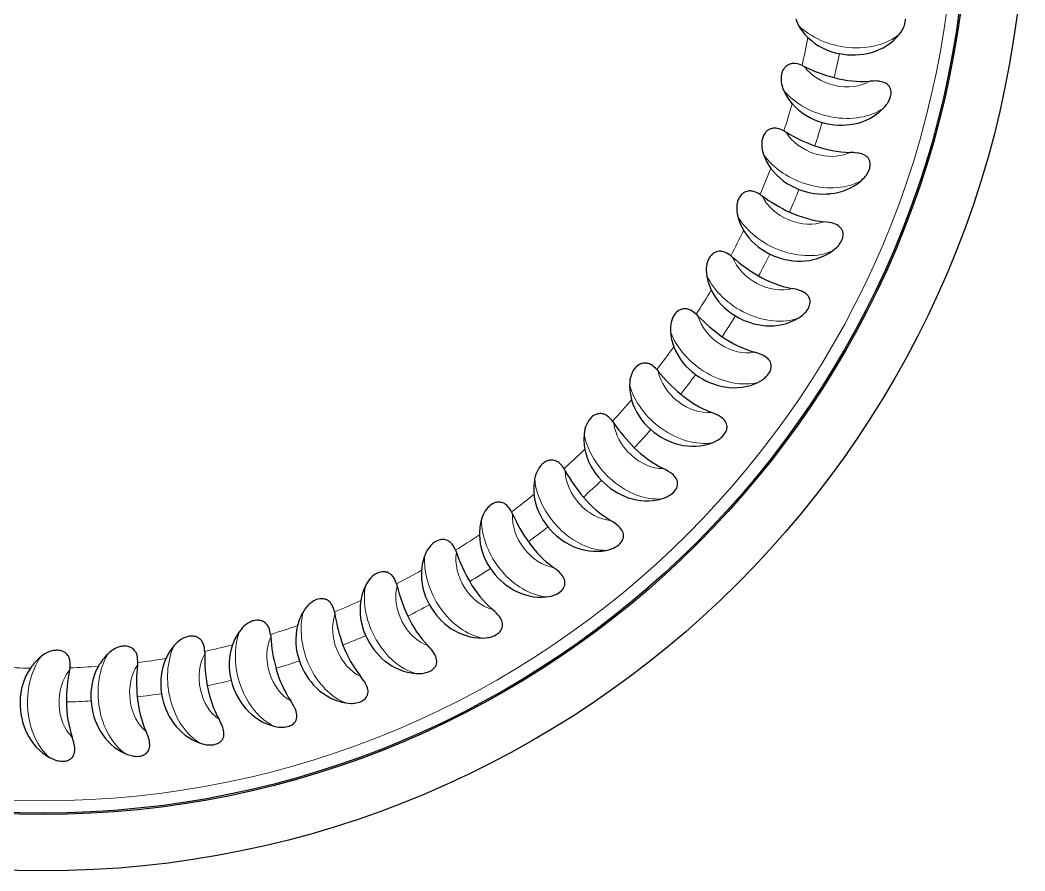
# Model space of a CAD drawing. Extents: x 0 to 297, y 0 to 550.
# Drawn here: x 142.34 to 178.37, y 479.18 to 509.71 of the extents above; entities that cross this region are included whole.
import ezdxf

# ---------------------------------------------------------------- set-up
doc = ezdxf.new("R2010")
doc.units = 0

msp = doc.modelspace()

# ---------------------------------------------------------------- linework, layer by layer
at = {"color": 7, "lineweight": 30, "ltscale": 0.002271}
for p, q in [((170.376, 508.079), (170.458, 508.041)), ((169.723, 505.731), (169.802, 505.686)), ((168.868, 503.45), (168.942, 503.398)), ((167.817, 501.251), (167.887, 501.193)), ((166.579, 499.153), (166.644, 499.089)), ((165.163, 497.17), (165.222, 497.101)), ((163.579, 495.319), (163.632, 495.245)), ((161.84, 493.612), (161.886, 493.534)), ((159.959, 492.064), (159.998, 491.982)), ((157.95, 490.685), (157.981, 490.6)), ((155.828, 489.487), (155.852, 489.399)), ((151.313, 487.666), (151.321, 487.576)), ((148.954, 487.058), (148.954, 486.967)), ((144.121, 486.468), (144.106, 486.379)), ((146.55, 486.658), (146.543, 486.567))]:
    msp.add_line(p, q, dxfattribs=at)
at = {"color": 7, "lineweight": 30, "ltscale": 0.00227}
msp.add_line((153.61, 488.478), (153.627, 488.389), dxfattribs=at)
at = {"color": 7, "lineweight": 30}
for points in [[(170.149, 509.753), (170.176, 509.675), (170.211, 509.595), (170.253, 509.514)], [(173.858, 509.195), (173.915, 509.268), (173.965, 509.346), (173.988, 509.387), (174.01, 509.428), (174.028, 509.47), (174.045, 509.513), (174.064, 509.571), (174.077, 509.631), (174.086, 509.691), (174.088, 509.736)], [(170.376, 508.079), (170.32, 508.101), (170.259, 508.121), (170.196, 508.137), (170.132, 508.147), (170.093, 508.149), (170.055, 508.149), (170.021, 508.146), (169.99, 508.141), (169.96, 508.134), (169.933, 508.126), (169.887, 508.107), (169.848, 508.085), (169.825, 508.07), (169.804, 508.053), (169.781, 508.032), (169.76, 508.011), (169.74, 507.986), (169.722, 507.961), (169.691, 507.91), (169.668, 507.858), (169.65, 507.804), (169.64, 507.768), (169.633, 507.732), (169.628, 507.693), (169.625, 507.654), (169.624, 507.576), (169.63, 507.498), (169.643, 507.419), (169.663, 507.339), (169.691, 507.256), (169.726, 507.172)], [(173.29, 506.54), (173.352, 506.608), (173.409, 506.681), (173.436, 506.719), (173.46, 506.759), (173.483, 506.799), (173.503, 506.84), (173.527, 506.897), (173.546, 506.955), (173.559, 507.014), (173.565, 507.059), (173.568, 507.103), (173.566, 507.147), (173.561, 507.19), (173.547, 507.243), (173.537, 507.268), (173.526, 507.292), (173.499, 507.336), (173.467, 507.374), (173.429, 507.408), (173.388, 507.436), (173.343, 507.46), (173.288, 507.481), (173.23, 507.497), (173.17, 507.509), (173.126, 507.514), (173.082, 507.518), (172.993, 507.522), (172.929, 507.521), (172.803, 507.515)], [(169.723, 505.731), (169.669, 505.758), (169.611, 505.784), (169.549, 505.805), (169.486, 505.82), (169.447, 505.826), (169.41, 505.829), (169.375, 505.829), (169.344, 505.827), (169.313, 505.823), (169.286, 505.817), (169.238, 505.802), (169.198, 505.784), (169.174, 505.77), (169.151, 505.756), (169.126, 505.737), (169.104, 505.717), (169.081, 505.695), (169.061, 505.671), (169.026, 505.623), (168.998, 505.573), (168.976, 505.521), (168.963, 505.486), (168.953, 505.45), (168.944, 505.412), (168.938, 505.374), (168.93, 505.296), (168.929, 505.218), (168.936, 505.138), (168.949, 505.056), (168.969, 504.971), (168.996, 504.884)], [(172.492, 503.944), (172.56, 504.007), (172.623, 504.074), (172.653, 504.11), (172.681, 504.148), (172.707, 504.186), (172.73, 504.225), (172.759, 504.279), (172.783, 504.336), (172.801, 504.393), (172.811, 504.437), (172.818, 504.481), (172.82, 504.525), (172.818, 504.568), (172.809, 504.622), (172.802, 504.648), (172.793, 504.673), (172.77, 504.719), (172.741, 504.76), (172.706, 504.797), (172.668, 504.829), (172.625, 504.856), (172.572, 504.882), (172.516, 504.903), (172.457, 504.92), (172.414, 504.929), (172.37, 504.937), (172.281, 504.948), (172.218, 504.953), (172.092, 504.958)], [(168.868, 503.45), (168.817, 503.481), (168.761, 503.512), (168.701, 503.538), (168.64, 503.559), (168.601, 503.568), (168.565, 503.574), (168.53, 503.577), (168.499, 503.578), (168.468, 503.576), (168.44, 503.573), (168.391, 503.562), (168.35, 503.548), (168.324, 503.536), (168.3, 503.524), (168.274, 503.507), (168.25, 503.49), (168.226, 503.469), (168.204, 503.448), (168.165, 503.403), (168.132, 503.355), (168.105, 503.305), (168.09, 503.271), (168.077, 503.237), (168.065, 503.2), (168.055, 503.162), (168.04, 503.085), (168.033, 503.007), (168.032, 502.927), (168.038, 502.844), (168.05, 502.758), (168.07, 502.669)], [(171.47, 501.428), (171.544, 501.484), (171.613, 501.546), (171.645, 501.58), (171.677, 501.614), (171.706, 501.65), (171.733, 501.687), (171.766, 501.739), (171.795, 501.793), (171.818, 501.849), (171.832, 501.891), (171.842, 501.935), (171.848, 501.978), (171.85, 502.021), (171.846, 502.076), (171.841, 502.102), (171.834, 502.128), (171.815, 502.176), (171.79, 502.219), (171.759, 502.259), (171.723, 502.294), (171.683, 502.325), (171.632, 502.356), (171.578, 502.381), (171.521, 502.403), (171.479, 502.416), (171.436, 502.428), (171.349, 502.447), (171.286, 502.457), (171.161, 502.473)], [(167.817, 501.251), (167.769, 501.287), (167.716, 501.322), (167.659, 501.354), (167.6, 501.38), (167.562, 501.392), (167.526, 501.402), (167.492, 501.408), (167.461, 501.411), (167.43, 501.412), (167.402, 501.411), (167.352, 501.405), (167.31, 501.394), (167.283, 501.385), (167.258, 501.374), (167.231, 501.36), (167.205, 501.345), (167.179, 501.327), (167.155, 501.307), (167.113, 501.266), (167.076, 501.221), (167.045, 501.174), (167.027, 501.142), (167.01, 501.108), (166.995, 501.072), (166.982, 501.036), (166.961, 500.96), (166.947, 500.884), (166.939, 500.804), (166.938, 500.721), (166.943, 500.634), (166.955, 500.543)], [(170.234, 499.01), (170.312, 499.06), (170.386, 499.116), (170.421, 499.146), (170.455, 499.178), (170.487, 499.211), (170.518, 499.245), (170.555, 499.294), (170.589, 499.345), (170.617, 499.399), (170.634, 499.44), (170.648, 499.483), (170.658, 499.525), (170.664, 499.568), (170.664, 499.623), (170.661, 499.65), (170.657, 499.676), (170.642, 499.725), (170.621, 499.771), (170.593, 499.813), (170.561, 499.851), (170.524, 499.885), (170.476, 499.92), (170.424, 499.951), (170.369, 499.977), (170.328, 499.994), (170.286, 500.01), (170.201, 500.036), (170.14, 500.052), (170.016, 500.079)], [(166.579, 499.153), (166.534, 499.193), (166.484, 499.232), (166.43, 499.269), (166.374, 499.3), (166.337, 499.316), (166.302, 499.328), (166.268, 499.337), (166.238, 499.343), (166.207, 499.347), (166.179, 499.349), (166.129, 499.346), (166.086, 499.339), (166.059, 499.333), (166.033, 499.324), (166.005, 499.313), (165.977, 499.299), (165.95, 499.283), (165.925, 499.266), (165.879, 499.229), (165.838, 499.187), (165.803, 499.143), (165.782, 499.112), (165.763, 499.08), (165.745, 499.046), (165.728, 499.011), (165.7, 498.937), (165.68, 498.862), (165.665, 498.784), (165.656, 498.701), (165.654, 498.614), (165.658, 498.523)], [(168.791, 496.71), (168.873, 496.753), (168.952, 496.802), (168.99, 496.829), (169.027, 496.858), (169.061, 496.888), (169.094, 496.919), (169.136, 496.964), (169.174, 497.013), (169.207, 497.064), (169.228, 497.103), (169.245, 497.144), (169.259, 497.186), (169.268, 497.228), (169.273, 497.283), (169.273, 497.31), (169.27, 497.336), (169.26, 497.386), (169.243, 497.434), (169.219, 497.478), (169.19, 497.519), (169.156, 497.556), (169.111, 497.595), (169.062, 497.63), (169.01, 497.661), (168.971, 497.682), (168.931, 497.701), (168.848, 497.734), (168.788, 497.755), (168.667, 497.793)], [(165.163, 497.17), (165.121, 497.214), (165.075, 497.258), (165.024, 497.299), (164.971, 497.334), (164.936, 497.354), (164.902, 497.369), (164.869, 497.381), (164.839, 497.39), (164.809, 497.396), (164.781, 497.4), (164.732, 497.402), (164.688, 497.399), (164.66, 497.395), (164.634, 497.388), (164.604, 497.379), (164.576, 497.369), (164.548, 497.355), (164.521, 497.34), (164.471, 497.307), (164.428, 497.269), (164.389, 497.228), (164.365, 497.199), (164.343, 497.169), (164.322, 497.137), (164.303, 497.103), (164.269, 497.032), (164.242, 496.959), (164.22, 496.882), (164.204, 496.8), (164.194, 496.714), (164.191, 496.623)], [(163.579, 495.319), (163.542, 495.366), (163.5, 495.413), (163.452, 495.459), (163.402, 495.499), (163.369, 495.521), (163.337, 495.539), (163.305, 495.554), (163.276, 495.565), (163.246, 495.574), (163.219, 495.581), (163.17, 495.587), (163.126, 495.588), (163.098, 495.586), (163.071, 495.582), (163.041, 495.576), (163.012, 495.567), (162.982, 495.556), (162.954, 495.544), (162.902, 495.515), (162.855, 495.481), (162.813, 495.444), (162.787, 495.417), (162.763, 495.389), (162.739, 495.359), (162.716, 495.327), (162.676, 495.259), (162.643, 495.189), (162.615, 495.114), (162.592, 495.034), (162.574, 494.949), (162.563, 494.858)], [(167.153, 494.544), (167.239, 494.579), (167.321, 494.621), (167.362, 494.645), (167.401, 494.67), (167.438, 494.697), (167.474, 494.726), (167.519, 494.767), (167.561, 494.812), (167.598, 494.86), (167.623, 494.898), (167.644, 494.937), (167.661, 494.977), (167.674, 495.018), (167.684, 495.072), (167.686, 495.099), (167.685, 495.126), (167.68, 495.177), (167.667, 495.226), (167.647, 495.272), (167.621, 495.315), (167.591, 495.355), (167.55, 495.398), (167.504, 495.437), (167.455, 495.473), (167.417, 495.496), (167.379, 495.519), (167.299, 495.559), (167.242, 495.586), (167.125, 495.634)], [(161.84, 493.612), (161.807, 493.663), (161.769, 493.713), (161.726, 493.763), (161.68, 493.807), (161.649, 493.832), (161.618, 493.853), (161.588, 493.871), (161.56, 493.884), (161.531, 493.896), (161.504, 493.905), (161.456, 493.915), (161.412, 493.92), (161.384, 493.92), (161.357, 493.919), (161.326, 493.915), (161.297, 493.909), (161.266, 493.901), (161.237, 493.891), (161.183, 493.867), (161.133, 493.837), (161.088, 493.803), (161.06, 493.779), (161.033, 493.753), (161.006, 493.725), (160.981, 493.695), (160.935, 493.631), (160.896, 493.564), (160.862, 493.492), (160.832, 493.414), (160.807, 493.331), (160.787, 493.242)], [(165.333, 492.529), (165.421, 492.556), (165.507, 492.591), (165.549, 492.611), (165.591, 492.633), (165.63, 492.657), (165.668, 492.682), (165.717, 492.719), (165.763, 492.76), (165.804, 492.805), (165.831, 492.84), (165.856, 492.878), (165.876, 492.916), (165.893, 492.956), (165.907, 493.009), (165.912, 493.036), (165.914, 493.062), (165.913, 493.113), (165.904, 493.163), (165.888, 493.211), (165.866, 493.256), (165.84, 493.298), (165.802, 493.345), (165.76, 493.388), (165.714, 493.428), (165.679, 493.455), (165.643, 493.48), (165.567, 493.528), (165.512, 493.559), (165.4, 493.617)], [(159.959, 492.064), (159.93, 492.117), (159.897, 492.171), (159.858, 492.224), (159.816, 492.272), (159.787, 492.299), (159.758, 492.323), (159.73, 492.343), (159.703, 492.359), (159.676, 492.373), (159.65, 492.384), (159.602, 492.399), (159.559, 492.408), (159.531, 492.41), (159.504, 492.411), (159.473, 492.41), (159.443, 492.407), (159.412, 492.401), (159.382, 492.394), (159.326, 492.374), (159.274, 492.349), (159.226, 492.32), (159.196, 492.298), (159.167, 492.275), (159.138, 492.249), (159.111, 492.221), (159.059, 492.161), (159.014, 492.098), (158.974, 492.029), (158.937, 491.955), (158.905, 491.874), (158.878, 491.787)], [(163.344, 490.68), (163.434, 490.7), (163.523, 490.727), (163.567, 490.743), (163.61, 490.762), (163.651, 490.782), (163.691, 490.804), (163.743, 490.837), (163.792, 490.873), (163.837, 490.914), (163.868, 490.947), (163.895, 490.982), (163.919, 491.019), (163.939, 491.057), (163.958, 491.108), (163.965, 491.134), (163.969, 491.161), (163.972, 491.212), (163.968, 491.262), (163.957, 491.311), (163.939, 491.358), (163.916, 491.403), (163.883, 491.452), (163.845, 491.499), (163.802, 491.542), (163.77, 491.572), (163.735, 491.601), (163.664, 491.655), (163.612, 491.691), (163.505, 491.758)], [(157.95, 490.685), (157.926, 490.74), (157.898, 490.797), (157.864, 490.853), (157.826, 490.905), (157.799, 490.935), (157.773, 490.961), (157.746, 490.983), (157.721, 491.002), (157.695, 491.018), (157.67, 491.031), (157.624, 491.051), (157.582, 491.062), (157.554, 491.068), (157.527, 491.071), (157.496, 491.073), (157.466, 491.072), (157.435, 491.069), (157.404, 491.064), (157.347, 491.05), (157.293, 491.029), (157.242, 491.004), (157.21, 490.985), (157.179, 490.964), (157.148, 490.941), (157.119, 490.916), (157.062, 490.861), (157.012, 490.802), (156.965, 490.737), (156.923, 490.665), (156.884, 490.588), (156.849, 490.503)], [(161.202, 489.011), (161.293, 489.024), (161.384, 489.043), (161.429, 489.055), (161.474, 489.07), (161.516, 489.086), (161.558, 489.104), (161.613, 489.133), (161.665, 489.165), (161.713, 489.202), (161.747, 489.232), (161.777, 489.264), (161.804, 489.299), (161.827, 489.335), (161.851, 489.385), (161.859, 489.41), (161.866, 489.436), (161.874, 489.487), (161.874, 489.537), (161.867, 489.587), (161.853, 489.635), (161.834, 489.682), (161.806, 489.734), (161.772, 489.783), (161.733, 489.831), (161.703, 489.863), (161.672, 489.895), (161.605, 489.955), (161.557, 489.995), (161.456, 490.072)], [(155.828, 489.487), (155.809, 489.544), (155.786, 489.603), (155.757, 489.662), (155.724, 489.717), (155.7, 489.749), (155.676, 489.777), (155.651, 489.802), (155.628, 489.822), (155.603, 489.841), (155.58, 489.856), (155.535, 489.879), (155.494, 489.895), (155.467, 489.903), (155.441, 489.908), (155.41, 489.912), (155.38, 489.914), (155.349, 489.914), (155.318, 489.912), (155.259, 489.903), (155.204, 489.887), (155.151, 489.866), (155.118, 489.85), (155.085, 489.832), (155.052, 489.812), (155.02, 489.789), (154.959, 489.739), (154.904, 489.685), (154.852, 489.624), (154.803, 489.557), (154.758, 489.483), (154.716, 489.402)], [(153.61, 488.478), (153.596, 488.537), (153.578, 488.597), (153.555, 488.659), (153.526, 488.716), (153.506, 488.75), (153.484, 488.78), (153.462, 488.807), (153.44, 488.83), (153.417, 488.85), (153.395, 488.868), (153.353, 488.894), (153.313, 488.914), (153.287, 488.924), (153.261, 488.931), (153.231, 488.938), (153.201, 488.943), (153.17, 488.946), (153.139, 488.946), (153.08, 488.942), (153.023, 488.931), (152.969, 488.915), (152.934, 488.902), (152.9, 488.887), (152.866, 488.869), (152.832, 488.85), (152.767, 488.805), (152.707, 488.756), (152.65, 488.7), (152.595, 488.637), (152.543, 488.567), (152.495, 488.49)], [(158.922, 487.536), (159.014, 487.54), (159.106, 487.551), (159.152, 487.56), (159.198, 487.57), (159.242, 487.583), (159.285, 487.598), (159.342, 487.621), (159.397, 487.649), (159.448, 487.681), (159.484, 487.708), (159.517, 487.738), (159.547, 487.77), (159.573, 487.804), (159.601, 487.851), (159.612, 487.876), (159.621, 487.901), (159.633, 487.951), (159.637, 488.001), (159.635, 488.051), (159.625, 488.101), (159.61, 488.149), (159.586, 488.203), (159.557, 488.256), (159.523, 488.306), (159.496, 488.341), (159.467, 488.375), (159.406, 488.44), (159.361, 488.485), (159.268, 488.57)], [(151.313, 487.666), (151.304, 487.726), (151.292, 487.788), (151.273, 487.851), (151.25, 487.911), (151.232, 487.946), (151.213, 487.978), (151.193, 488.007), (151.174, 488.032), (151.153, 488.054), (151.132, 488.073), (151.093, 488.104), (151.055, 488.126), (151.03, 488.138), (151.005, 488.148), (150.975, 488.158), (150.946, 488.165), (150.915, 488.171), (150.884, 488.174), (150.825, 488.175), (150.768, 488.169), (150.712, 488.158), (150.676, 488.148), (150.641, 488.136), (150.605, 488.121), (150.57, 488.104), (150.501, 488.066), (150.437, 488.022), (150.375, 487.971), (150.316, 487.913), (150.258, 487.848), (150.203, 487.776)], [(148.954, 487.058), (148.95, 487.118), (148.943, 487.181), (148.93, 487.246), (148.912, 487.307), (148.898, 487.344), (148.882, 487.378), (148.864, 487.408), (148.847, 487.434), (148.828, 487.458), (148.809, 487.479), (148.772, 487.513), (148.737, 487.539), (148.713, 487.553), (148.689, 487.565), (148.66, 487.577), (148.632, 487.587), (148.601, 487.595), (148.571, 487.601), (148.512, 487.607), (148.454, 487.606), (148.398, 487.6), (148.361, 487.593), (148.325, 487.584), (148.288, 487.573), (148.251, 487.559), (148.18, 487.527), (148.112, 487.488), (148.046, 487.443), (147.982, 487.391), (147.918, 487.331), (147.857, 487.264)], [(146.55, 486.658), (146.552, 486.718), (146.55, 486.781), (146.543, 486.847), (146.531, 486.909), (146.52, 486.947), (146.506, 486.982), (146.492, 487.014), (146.477, 487.041), (146.46, 487.067), (146.443, 487.09), (146.409, 487.126), (146.376, 487.155), (146.353, 487.172), (146.331, 487.186), (146.303, 487.2), (146.276, 487.213), (146.246, 487.223), (146.216, 487.232), (146.158, 487.243), (146.1, 487.247), (146.044, 487.246), (146.007, 487.242), (145.97, 487.236), (145.932, 487.228), (145.894, 487.218), (145.82, 487.192), (145.75, 487.16), (145.68, 487.12), (145.611, 487.074), (145.543, 487.02), (145.476, 486.958)], [(156.522, 486.265), (156.615, 486.261), (156.707, 486.264), (156.754, 486.269), (156.8, 486.275), (156.845, 486.284), (156.89, 486.295), (156.948, 486.313), (157.005, 486.336), (157.059, 486.364), (157.097, 486.388), (157.133, 486.414), (157.165, 486.444), (157.194, 486.475), (157.226, 486.52), (157.239, 486.544), (157.251, 486.568), (157.267, 486.616), (157.275, 486.666), (157.277, 486.716), (157.272, 486.766), (157.261, 486.815), (157.242, 486.872), (157.218, 486.926), (157.188, 486.979), (157.164, 487.017), (157.139, 487.053), (157.084, 487.124), (157.042, 487.172), (156.957, 487.265)], [(144.121, 486.468), (144.128, 486.528), (144.132, 486.591), (144.131, 486.657), (144.124, 486.721), (144.116, 486.76), (144.106, 486.795), (144.094, 486.828), (144.081, 486.857), (144.067, 486.884), (144.052, 486.908), (144.022, 486.948), (143.991, 486.979), (143.97, 486.997), (143.948, 487.014), (143.922, 487.03), (143.896, 487.045), (143.867, 487.058), (143.838, 487.069), (143.781, 487.085), (143.724, 487.095), (143.668, 487.098), (143.631, 487.098), (143.594, 487.095), (143.555, 487.091), (143.517, 487.084), (143.44, 487.064), (143.367, 487.038), (143.294, 487.005), (143.222, 486.965), (143.149, 486.917), (143.077, 486.861)], [(154.021, 485.208), (154.113, 485.196), (154.205, 485.191), (154.252, 485.191), (154.299, 485.194), (154.344, 485.199), (154.389, 485.206), (154.45, 485.219), (154.508, 485.237), (154.564, 485.26), (154.604, 485.28), (154.642, 485.303), (154.677, 485.33), (154.709, 485.359), (154.744, 485.401), (154.76, 485.423), (154.773, 485.446), (154.793, 485.493), (154.806, 485.542), (154.812, 485.592), (154.812, 485.642), (154.805, 485.692), (154.791, 485.75), (154.771, 485.806), (154.746, 485.862), (154.726, 485.901), (154.704, 485.94), (154.655, 486.015), (154.618, 486.066), (154.541, 486.166)], [(151.437, 484.373), (151.527, 484.353), (151.619, 484.34), (151.666, 484.336), (151.712, 484.335), (151.758, 484.335), (151.804, 484.338), (151.865, 484.346), (151.925, 484.359), (151.983, 484.377), (152.024, 484.394), (152.064, 484.414), (152.101, 484.437), (152.135, 484.463), (152.174, 484.502), (152.192, 484.523), (152.207, 484.545), (152.231, 484.59), (152.248, 484.637), (152.259, 484.686), (152.263, 484.736), (152.261, 484.787), (152.252, 484.845), (152.237, 484.904), (152.217, 484.961), (152.2, 485.002), (152.181, 485.042), (152.139, 485.121), (152.107, 485.176), (152.039, 485.282)], [(148.79, 483.766), (148.878, 483.739), (148.969, 483.718), (149.015, 483.71), (149.061, 483.704), (149.107, 483.701), (149.153, 483.7), (149.214, 483.703), (149.275, 483.71), (149.334, 483.723), (149.377, 483.736), (149.418, 483.753), (149.457, 483.772), (149.494, 483.796), (149.536, 483.831), (149.555, 483.85), (149.572, 483.87), (149.6, 483.913), (149.622, 483.959), (149.636, 484.007), (149.644, 484.056), (149.647, 484.107), (149.643, 484.166), (149.633, 484.225), (149.618, 484.284), (149.605, 484.326), (149.589, 484.368), (149.555, 484.451), (149.527, 484.508), (149.469, 484.62)], [(143.389, 483.255), (143.47, 483.212), (143.556, 483.176), (143.6, 483.16), (143.645, 483.147), (143.689, 483.136), (143.734, 483.127), (143.795, 483.118), (143.856, 483.115), (143.917, 483.117), (143.961, 483.123), (144.005, 483.132), (144.047, 483.145), (144.086, 483.162), (144.134, 483.189), (144.156, 483.204), (144.176, 483.222), (144.212, 483.259), (144.241, 483.3), (144.263, 483.345), (144.28, 483.392), (144.291, 483.441), (144.298, 483.5), (144.298, 483.561), (144.294, 483.621), (144.288, 483.665), (144.28, 483.709), (144.26, 483.796), (144.243, 483.857), (144.205, 483.977)], [(146.101, 483.393), (146.186, 483.357), (146.274, 483.329), (146.319, 483.317), (146.365, 483.307), (146.41, 483.3), (146.456, 483.295), (146.517, 483.292), (146.579, 483.294), (146.639, 483.302), (146.683, 483.311), (146.725, 483.324), (146.766, 483.341), (146.804, 483.361), (146.849, 483.392), (146.87, 483.409), (146.888, 483.428), (146.92, 483.468), (146.946, 483.512), (146.964, 483.559), (146.977, 483.607), (146.983, 483.657), (146.985, 483.717), (146.98, 483.776), (146.97, 483.836), (146.961, 483.88), (146.949, 483.923), (146.922, 484.008), (146.9, 484.067), (146.851, 484.184)]]:
    msp.add_lwpolyline(points, dxfattribs=at)
for radius in [35.2, 33.175, 33.125]:
    msp.add_circle((143.167, 514.381), radius, dxfattribs=at)
at = {"color": 7, "lineweight": 13}
msp.add_circle((143.167, 514.381), 32.681, dxfattribs=at)
at = {"color": 7, "lineweight": 30}
for centre, radius, start, end in [((171.943, 510.465), 1.939, 209.3823, 225.6662), ((172.336, 510.447), 1.971, 285.4677, 320.5537), ((172.108, 510.667), 2.199, 226.26, 259.8152), ((172.198, 510.992), 2.535, 259.1021, 285.186), ((173.099, 513.496), 6.06, 244.1676, 254.9807), ((172.553, 511.451), 3.944, 254.9452, 273.6405), ((171.492, 507.972), 1.939, 204.3823, 220.6661), ((171.674, 508.159), 2.199, 221.26, 254.8152), ((171.882, 507.92), 1.971, 280.4677, 315.5537), ((171.792, 508.475), 2.535, 254.1021, 280.186), ((172.908, 510.89), 6.06, 239.1676, 249.9807), ((172.186, 508.901), 3.944, 249.9452, 268.6405), ((170.826, 505.528), 1.939, 199.3823, 215.6662), ((171.023, 505.698), 2.199, 216.26, 249.8152), ((171.21, 505.442), 1.971, 275.4677, 310.5537), ((172.49, 508.311), 6.06, 234.1676, 244.9807), ((171.169, 506.002), 2.535, 249.1021, 275.186), ((169.949, 503.151), 1.939, 194.3823, 210.6662), ((171.597, 506.393), 3.944, 244.9452, 263.6405), ((170.16, 503.303), 2.199, 211.26, 244.8152), ((170.332, 503.594), 2.535, 244.1021, 270.186), ((170.324, 503.032), 1.971, 270.4677, 305.5537), ((171.85, 505.779), 6.06, 229.1676, 239.9807), ((168.868, 500.86), 1.939, 189.3823, 205.6662), ((170.793, 503.945), 3.944, 239.9452, 258.6405), ((169.092, 500.992), 2.199, 206.26, 239.8152), ((170.991, 503.312), 6.06, 224.1676, 234.9807), ((169.288, 501.267), 2.535, 239.1021, 265.186), ((169.232, 500.708), 1.971, 265.4677, 300.5537), ((167.592, 498.671), 1.939, 184.3823, 200.6662), ((169.778, 501.577), 3.944, 234.9452, 253.6405), ((167.826, 498.784), 2.199, 201.26, 234.8152), ((169.92, 500.929), 6.06, 219.1676, 229.9807), ((168.046, 499.04), 2.535, 234.1021, 260.186), ((166.13, 496.602), 1.939, 179.3823, 195.6662), ((167.941, 498.488), 1.971, 260.4677, 295.5538), ((168.561, 499.306), 3.944, 229.9452, 248.6405), ((166.373, 496.694), 2.199, 196.26, 229.8152), ((168.646, 498.648), 6.06, 214.1676, 224.9807), ((164.493, 494.668), 1.939, 174.3823, 190.6662), ((166.614, 496.93), 2.535, 229.1021, 255.186), ((167.151, 497.151), 3.944, 224.9452, 243.6405), ((166.461, 496.391), 1.973, 255.4875, 290.5415), ((164.743, 494.739), 2.199, 191.26, 224.8152), ((167.178, 496.487), 6.06, 209.1676, 219.9807), ((162.693, 492.885), 1.939, 169.3823, 185.6662), ((165.003, 494.953), 2.534, 224.1109, 250.2058), ((162.949, 492.933), 2.199, 186.26, 219.8152), ((165.558, 495.126), 3.944, 219.9452, 238.6405), ((164.805, 494.428), 1.971, 250.4677, 285.5537), ((165.527, 494.463), 6.06, 204.1676, 214.9807), ((160.746, 491.264), 1.939, 164.3823, 180.6662), ((163.227, 493.123), 2.534, 219.1109, 245.2058), ((161.005, 491.29), 2.199, 181.26, 214.8152), ((163.794, 493.248), 3.944, 214.9452, 233.6405), ((162.983, 492.618), 1.971, 245.4677, 280.5537), ((158.664, 489.82), 1.939, 159.3823, 175.6662), ((163.706, 492.59), 6.06, 199.1676, 209.9807), ((161.299, 491.456), 2.535, 214.1021, 240.186), ((158.924, 489.823), 2.199, 176.26, 209.8152), ((156.464, 488.563), 1.939, 154.3823, 170.6662), ((161.728, 490.883), 6.06, 194.1676, 204.9807), ((161.874, 491.53), 3.944, 209.9452, 228.6405), ((161.011, 490.974), 1.971, 240.4677, 275.5537), ((156.724, 488.544), 2.199, 171.26, 204.8152), ((159.232, 489.963), 2.535, 209.1021, 235.186), ((154.164, 487.502), 1.939, 149.3823, 165.6662), ((159.609, 489.354), 6.06, 189.1676, 199.9807), ((159.811, 489.987), 3.944, 204.9452, 223.6405), ((154.42, 487.46), 2.199, 166.26, 199.8152), ((158.903, 489.507), 1.971, 235.4677, 270.5537), ((151.779, 486.646), 1.939, 144.3823, 160.6662), ((157.366, 488.016), 6.06, 184.1676, 194.9807), ((157.042, 488.656), 2.535, 204.1021, 230.186), ((149.329, 486.001), 1.939, 139.3822, 155.6662), ((152.031, 486.582), 2.199, 161.26, 194.8152), ((157.621, 488.629), 3.944, 199.9452, 218.6405), ((144.307, 485.362), 1.939, 129.3823, 145.6661), ((146.832, 485.572), 1.939, 134.3823, 150.6662), ((149.575, 485.915), 2.199, 156.26, 189.8152), ((155.014, 486.879), 6.06, 179.1676, 189.9807), ((144.534, 485.235), 2.199, 146.26, 179.8152), ((147.069, 485.465), 2.199, 151.26, 184.8152), ((152.572, 485.951), 6.06, 174.1676, 184.9807), ((155.322, 487.467), 3.944, 194.9452, 213.6405), ((154.747, 487.545), 2.535, 199.1021, 225.186), ((156.675, 488.23), 1.971, 230.4677, 265.5537), ((150.058, 485.24), 6.06, 169.1676, 179.9807), ((152.93, 486.51), 3.944, 189.9452, 208.6405), ((152.364, 486.637), 2.535, 194.1021, 220.186), ((154.344, 487.153), 1.971, 225.4677, 260.5538), ((150.464, 485.765), 3.944, 184.9452, 203.6405), ((149.911, 485.941), 2.535, 189.1021, 215.186), ((144.87, 485.202), 2.535, 179.1021, 205.186), ((147.942, 485.238), 3.944, 179.9452, 198.6405), ((147.406, 485.462), 2.534, 184.1109, 210.2058), ((151.929, 486.282), 1.971, 220.4677, 255.5537), ((149.446, 485.625), 1.971, 215.4677, 250.5537), ((144.359, 484.973), 1.973, 205.4875, 240.5415), ((146.916, 485.187), 1.971, 210.4677, 245.5537)]:
    msp.add_arc(centre, radius, start, end, dxfattribs=at)
at = {"color": 7, "lineweight": 13}
for radius, start, end in [(27.929, 346.9584, 349.0554), (29.151, 346.6342, 348.3658), (27.929, 341.9584, 344.0554), (29.151, 341.6342, 343.3658), (27.929, 336.9584, 339.0554), (29.151, 336.6342, 338.3658), (27.929, 331.9584, 334.0554), (29.151, 331.6342, 333.3658), (27.929, 326.9584, 329.0554), (29.151, 326.6342, 328.3658), (27.929, 321.9584, 324.0554), (29.151, 321.6342, 323.3658), (27.929, 316.9584, 319.0554), (29.151, 316.6342, 318.3658), (27.929, 311.9584, 314.0554), (29.151, 311.6342, 313.3658), (27.929, 306.9584, 309.0554), (29.151, 306.6342, 308.3658), (27.929, 301.9584, 304.0554), (29.151, 301.6342, 303.3658), (27.929, 296.9584, 299.0554), (27.929, 291.9584, 294.0554), (29.151, 296.6342, 298.3658), (27.929, 286.9584, 289.0554), (29.151, 291.6342, 293.3658), (27.929, 281.9584, 284.0554), (27.929, 276.9584, 279.0554), (27.929, 266.9584, 269.0554), (27.929, 271.9584, 274.0554), (29.151, 286.6342, 288.3658), (29.151, 281.6342, 283.3658), (29.151, 276.6342, 278.3658), (29.151, 271.6343, 273.3658)]:
    msp.add_arc((143.167, 514.381), radius, start, end, dxfattribs=at)
for centre, major_axis, start_param, end_param in [((172.059, 510.371), (2.275, -0.401), 3.929192, 5.738928), ((171.746, 508.414), (1.459, -0.391), 3.849272, 5.692092), ((171.6, 507.868), (2.231, -0.598), 3.929192, 5.738928), ((171.117, 505.946), (1.419, -0.516), 3.849272, 5.692092), ((170.924, 505.415), (2.171, -0.79), 3.929192, 5.738928), ((170.276, 503.542), (1.369, -0.638), 3.849272, 5.692092), ((170.037, 503.03), (2.094, -0.976), 3.929192, 5.738928), ((169.228, 501.221), (1.308, -0.755), 3.849272, 5.692092), ((168.945, 500.731), (2.001, -1.155), 3.929192, 5.738928), ((167.982, 499), (1.237, -0.866), 3.849272, 5.692092), ((167.657, 498.536), (1.892, -1.325), 3.929192, 5.738928), ((166.547, 496.895), (1.157, -0.971), 3.849272, 5.692092), ((166.183, 496.462), (1.77, -1.485), 3.929192, 5.738928), ((164.934, 494.924), (1.068, -1.068), 3.849272, 5.692092), ((164.534, 494.524), (1.633, -1.633), 3.929192, 5.738928), ((163.155, 493.101), (0.971, -1.157), 3.849272, 5.692092), ((162.722, 492.737), (1.485, -1.77), 3.929192, 5.738928), ((161.224, 491.44), (0.866, -1.237), 3.849272, 5.692092), ((160.761, 491.115), (1.325, -1.892), 3.929192, 5.738928), ((158.666, 489.671), (1.155, -2.001), 3.929192, 5.738928), ((159.156, 489.953), (0.755, -1.308), 3.849272, 5.692092), ((156.454, 488.414), (0.976, -2.094), 3.929192, 5.738928), ((156.966, 488.653), (0.638, -1.369), 3.849272, 5.692092), ((154.14, 487.354), (0.79, -2.171), 3.929192, 5.738928), ((154.671, 487.548), (0.516, -1.419), 3.849272, 5.692092), ((151.742, 486.501), (0.598, -2.231), 3.929192, 5.738928), ((152.289, 486.647), (0.391, -1.459), 3.849272, 5.692092), ((149.28, 485.86), (0.401, -2.275), 3.929192, 5.738928), ((144.234, 485.231), (0, -2.31), 3.929192, 5.738928), ((146.771, 485.435), (0.201, -2.301), 3.929192, 5.738928), ((149.837, 485.958), (0.262, -1.487), 3.849272, 5.692092), ((147.334, 485.485), (0.132, -1.504), 3.849272, 5.692092), ((144.8, 485.231), (0, -1.51), 3.849272, 5.692092)]:
    msp.add_ellipse(centre, major_axis=major_axis, ratio=0.707107, start_param=start_param, end_param=end_param, dxfattribs=at)

doc.saveas('drawing.dxf')
